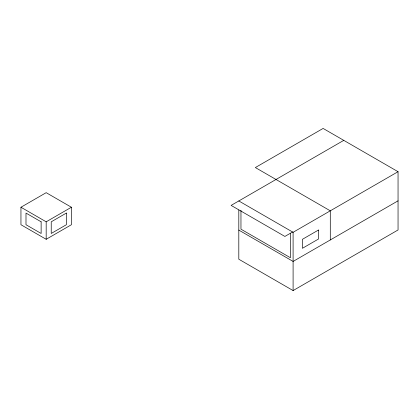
<?xml version="1.0" encoding="UTF-8"?>
<svg xmlns="http://www.w3.org/2000/svg" width="419" height="419" viewBox="0 0 419 419"><rect width="100%" height="100%" fill="white"/><g stroke="black" fill="none" stroke-linecap="round" stroke-linejoin="round"><path stroke-width="0.63" d="M20.95 207.243L46.179 192.677L71.413 207.243L71.413 224.725L46.179 239.291L20.95 224.725L20.95 207.243L46.179 221.813L71.413 207.243M343.763 140.36L231.115 205.399L284.883 236.436L292.577 231.995M238.809 200.952L293.096 232.299L398.05 171.701L398.05 229.968L293.096 290.566L238.809 259.225L238.809 210.019M398.05 200.832L293.096 261.43L238.809 230.089M398.05 171.701L323.112 128.434L255.354 167.558L330.292 210.82L330.292 239.956M293.096 232.299L293.096 290.566M290.404 233.608L290.404 257.727L240.962 229.177L240.962 210.28M46.179 221.813L46.179 239.291M66.364 213.072L51.228 221.813L51.228 233.467L66.364 224.725L66.364 213.072M318.482 230.031L302.418 239.307L302.418 248.305L318.482 239.029L318.482 230.031M41.135 221.813L25.994 213.072L25.994 224.725L41.135 233.467L41.135 221.813"/></g></svg>
